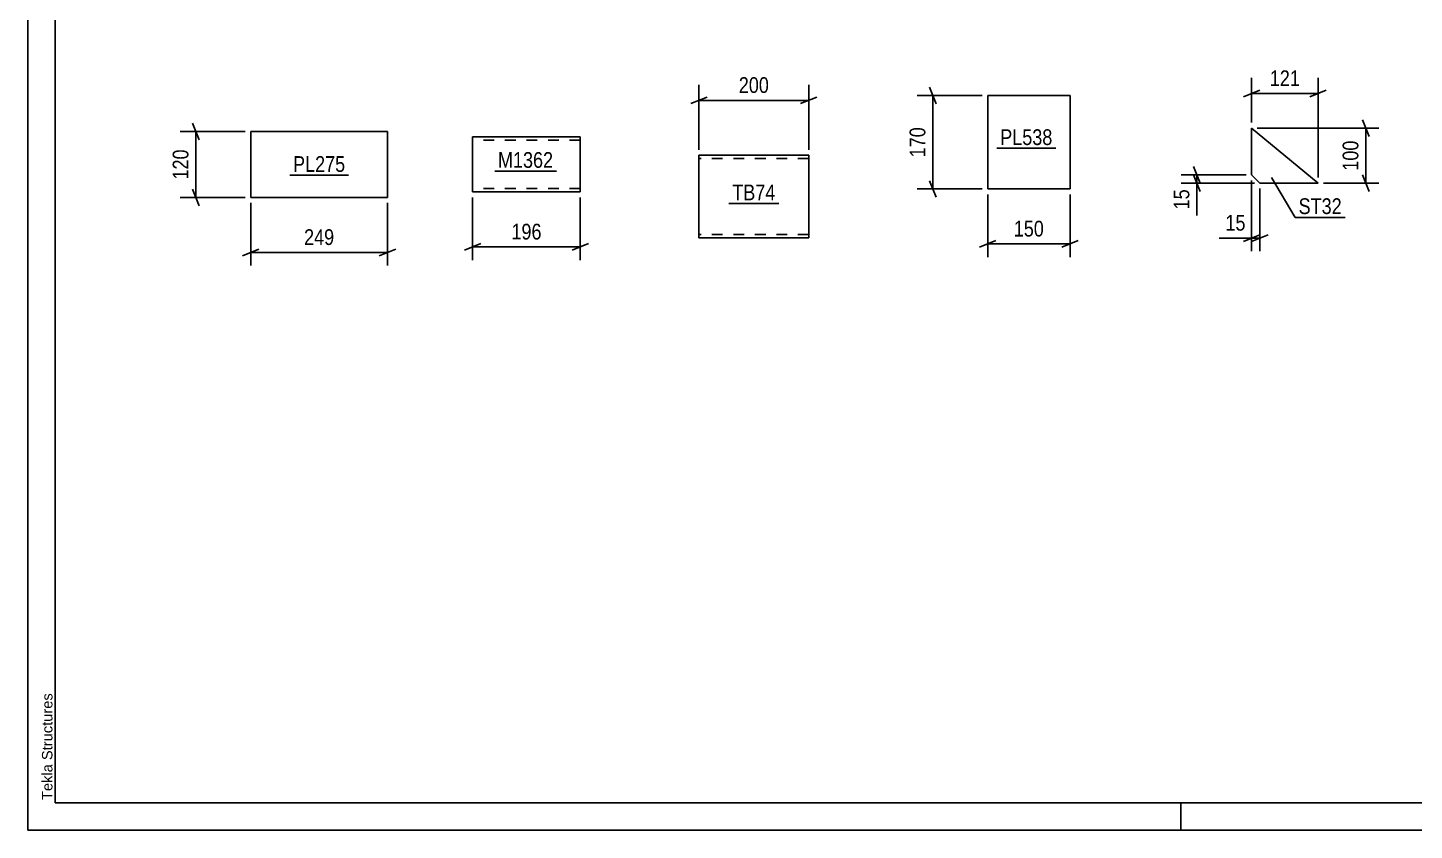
# Model space of a CAD drawing. Header units: millimetres. Extents: x 0 to 420, y 0 to 297.
# Drawn here: x 0 to 252.5, y 0 to 146 of the extents above; entities that cross this region are included whole.
import ezdxf

# ---------------------------------------------------------------- set-up
doc = ezdxf.new("R2010")
doc.units = ezdxf.units.MM
doc.linetypes.add('DXK_LINE_DOT2', pattern=[3.9198, 1.9599, -1.9599])
doc.styles.add('Arial', font='ARIAL.TTF', dxfattribs={"height": 0.2})
doc.styles.add('Arial Narrow', font='ARIALN.TTF', dxfattribs={"height": 0.2})

# ---------------------------------------------------------------- blocks, each defined once
blk = doc.blocks.new('Unknown-814409524-1133')
at = {"color": 5, "linetype": 'Continuous'}
for p, q in [((0, 297), (0, 0)), ((5, 292), (5, 5)), ((0, 0), (0, 5)), ((5, 5), (415, 5)), ((210, 0), (210, 5)), ((0, 0), (420, 0))]:
    blk.add_line(p, q, dxfattribs=at)
at = {"color": 174, "linetype": 'Continuous', "style": 'Arial'}
blk.add_text('Tekla Structures', height=1.9102, rotation=90, dxfattribs=at).set_placement((4.5, 5.5))
blk = doc.blocks.new('Part-814409524-1544 - 1529')
at = {"color": 2, "linetype": 'Continuous'}
for p, q in [((122.22, 122.82), (122.22, 121.62)), ((142.22, 122.82), (122.22, 122.82)), ((122.22, 108.56), (122.22, 121.62)), ((142.22, 122.82), (142.22, 122.73)), ((142.22, 122.73), (142.22, 121.62)), ((142.22, 107.82), (142.22, 121.62)), ((122.22, 107.91), (122.22, 108.56)), ((122.22, 107.82), (122.22, 107.91)), ((142.22, 107.82), (122.22, 107.82))]:
    blk.add_line(p, q, dxfattribs=at)
at = {"color": 7, "linetype": 'DXK_LINE_DOT2'}
for p, q in [((142.22, 122.22), (122.22, 122.22)), ((142.22, 121.62), (142.22, 122.47)), ((122.22, 108.56), (122.22, 108.17)), ((122.22, 108.42), (122.22, 108.47)), ((142.22, 108.42), (122.22, 108.42)), ((122.22, 107.82), (122.22, 107.82)), ((142.22, 108.42), (142.22, 108.47))]:
    blk.add_line(p, q, dxfattribs=at)
blk = doc.blocks.new('Part-814409524-1578 - 1562')
at = {"color": 2, "linetype": 'Continuous'}
for p, q in [((234.96, 117.76), (222.87, 127.76)), ((222.87, 127.76), (222.87, 119.26)), ((222.87, 119.26), (224.37, 117.76)), ((224.37, 117.76), (234.96, 117.76))]:
    blk.add_line(p, q, dxfattribs=at)
blk = doc.blocks.new('Part-814409524-1502 - 1488')
at = {"color": 2, "linetype": 'Continuous'}
for p, q in [((174.8, 133.69), (174.8, 116.69)), ((189.8, 133.69), (174.8, 133.69)), ((189.8, 116.69), (189.8, 133.69)), ((174.8, 116.69), (189.8, 116.69))]:
    blk.add_line(p, q, dxfattribs=at)
blk = doc.blocks.new('Part-814409524-1870 - 1856')
at = {"color": 2, "linetype": 'Continuous'}
for p, q in [((100.62, 126.15), (81.01, 126.15)), ((81.01, 126.15), (81.01, 116.24)), ((100.62, 116.15), (100.62, 126.15)), ((81.01, 116.24), (81.01, 116.15)), ((81.01, 116.15), (100.62, 116.15))]:
    blk.add_line(p, q, dxfattribs=at)
at = {"color": 7, "linetype": 'DXK_LINE_DOT2'}
for p, q in [((100.62, 125.55), (81.01, 125.55)), ((81.01, 116.75), (81.01, 116.8)), ((100.62, 116.75), (81.01, 116.75)), ((100.62, 116.75), (100.62, 116.8))]:
    blk.add_line(p, q, dxfattribs=at)
blk = doc.blocks.new('Part-814409524-2763 - 2759')
at = {"color": 2, "linetype": 'Continuous'}
for p, q in [((40.61, 115.15), (40.61, 127.15)), ((40.61, 127.15), (65.5, 127.15)), ((65.5, 127.15), (65.5, 115.15)), ((65.5, 115.15), (40.61, 115.15))]:
    blk.add_line(p, q, dxfattribs=at)
blk = doc.blocks.new('StraightDimension-814409524-1546 - 1529')
at = {"color": 7, "linetype": 'Continuous'}
for p, q in [((122.22, 123.82), (122.22, 135.67)), ((142.22, 123.82), (142.22, 135.67)), ((123.72, 133.42), (120.72, 132.22)), ((122.22, 132.82), (142.22, 132.82)), ((140.72, 132.22), (143.72, 133.42))]:
    blk.add_line(p, q, dxfattribs=at)
at = {"color": 0}
blk.add_wipeout([(135.56, 133.57), (135.56, 137.77), (128.88, 137.77), (128.88, 133.57)], dxfattribs=at)
at = {"color": 3, "style": 'Arial Narrow'}
blk.add_text('200', height=2.863, dxfattribs=at).set_placement((129.48, 134.17))
blk = doc.blocks.new('StraightDimension-814409524-1618 - 1562')
at = {"color": 7, "linetype": 'Continuous'}
for p, q in [((243.05, 129.26), (244.25, 126.26)), ((223.87, 127.76), (246.05, 127.76)), ((243.65, 117.76), (243.65, 127.76)), ((244.25, 116.26), (243.05, 119.26)), ((235.96, 117.76), (246.05, 117.76))]:
    blk.add_line(p, q, dxfattribs=at)
at = {"color": 0}
blk.add_wipeout([(242.9, 126.1), (238.7, 126.1), (238.7, 119.42), (242.9, 119.42)], dxfattribs=at)
at = {"color": 3, "style": 'Arial Narrow'}
blk.add_text('100', height=2.863, rotation=90.0002, dxfattribs=at).set_placement((242.3, 120.02))
blk = doc.blocks.new('StraightDimension-814409524-1596 - 1562')
at = {"color": 7, "linetype": 'Continuous'}
for p, q in [((222.87, 128.76), (222.87, 136.91)), ((234.96, 118.76), (234.96, 136.91)), ((221.37, 133.46), (224.37, 134.66)), ((222.87, 134.06), (234.96, 134.06)), ((236.46, 134.66), (233.46, 133.46))]:
    blk.add_line(p, q, dxfattribs=at)
at = {"color": 0}
blk.add_wipeout([(232.26, 134.81), (232.26, 139.01), (225.57, 139.01), (225.57, 134.81)], dxfattribs=at)
at = {"color": 3, "style": 'Arial Narrow'}
blk.add_text('121', height=2.863, dxfattribs=at).set_placement((226.17, 135.41))
blk = doc.blocks.new('StraightDimension-814409524-1580 - 1562')
at = {"color": 7, "linetype": 'Continuous'}
for p, q in [((222.87, 118.26), (222.87, 105.36)), ((224.37, 116.76), (224.37, 105.36)), ((221.37, 107.16), (224.37, 108.36)), ((225.87, 108.36), (222.87, 107.16)), ((222.87, 107.76), (224.37, 107.76))]:
    blk.add_line(p, q, dxfattribs=at)
at = {"color": 0}
blk.add_wipeout([(222.34, 108.51), (222.34, 112.71), (217.49, 112.71), (217.49, 108.51)], dxfattribs=at)
at = {"color": 7, "linetype": 'Continuous'}
blk.add_line((222.87, 107.76), (216.96, 107.76), dxfattribs=at)
blk.add_line((222.87, 107.76), (216.96, 107.76), dxfattribs=at)
at = {"color": 3, "style": 'Arial Narrow'}
blk.add_text('15', height=2.863, dxfattribs=at).set_placement((218.09, 109.11))
blk = doc.blocks.new('StraightDimension-814409524-1607 - 1562')
at = {"color": 7, "linetype": 'Continuous'}
for p, q in [((221.87, 119.26), (210.02, 119.26)), ((212.27, 120.76), (213.47, 117.76)), ((213.47, 116.26), (212.27, 119.26)), ((212.87, 117.76), (212.87, 119.26)), ((223.37, 117.76), (210.02, 117.76))]:
    blk.add_line(p, q, dxfattribs=at)
at = {"color": 0}
blk.add_wipeout([(212.12, 117.24), (207.92, 117.24), (207.92, 112.38), (212.12, 112.38)], dxfattribs=at)
at = {"color": 7, "linetype": 'Continuous'}
blk.add_line((212.87, 117.76), (212.87, 111.86), dxfattribs=at)
blk.add_line((212.87, 117.76), (212.87, 111.86), dxfattribs=at)
at = {"color": 3, "style": 'Arial Narrow'}
blk.add_text('15', height=2.863, rotation=90.0002, dxfattribs=at).set_placement((211.52, 112.98))
blk = doc.blocks.new('StraightDimension-814409524-1515 - 1488')
at = {"color": 7, "linetype": 'Continuous'}
for p, q in [((165.4, 132.19), (164.2, 135.19)), ((173.8, 133.69), (161.95, 133.69)), ((164.8, 116.69), (164.8, 133.69)), ((173.8, 116.69), (161.95, 116.69)), ((164.2, 118.19), (165.4, 115.19))]:
    blk.add_line(p, q, dxfattribs=at)
at = {"color": 0}
blk.add_wipeout([(164.05, 128.53), (159.85, 128.53), (159.85, 121.85), (164.05, 121.85)], dxfattribs=at)
at = {"color": 3, "style": 'Arial Narrow'}
blk.add_text('170', height=2.863, rotation=90.0002, dxfattribs=at).set_placement((163.45, 122.45))
blk = doc.blocks.new('StraightDimension-814409524-1504 - 1488')
at = {"color": 7, "linetype": 'Continuous'}
for p, q in [((174.8, 115.69), (174.8, 104.29)), ((189.8, 115.69), (189.8, 104.29)), ((176.3, 107.29), (173.3, 106.09)), ((174.8, 106.69), (189.8, 106.69)), ((188.3, 106.09), (191.3, 107.29))]:
    blk.add_line(p, q, dxfattribs=at)
at = {"color": 0}
blk.add_wipeout([(185.64, 107.44), (185.64, 111.64), (178.95, 111.64), (178.95, 107.44)], dxfattribs=at)
at = {"color": 3, "style": 'Arial Narrow'}
blk.add_text('150', height=2.863, dxfattribs=at).set_placement((179.55, 108.04))
blk = doc.blocks.new('StraightDimension-814409524-1872 - 1856')
at = {"color": 7, "linetype": 'Continuous'}
for p, q in [((81.01, 115.15), (81.01, 103.75)), ((100.62, 115.15), (100.62, 103.75)), ((82.51, 106.75), (79.51, 105.55)), ((81.01, 106.15), (100.62, 106.15)), ((99.12, 105.55), (102.12, 106.75))]:
    blk.add_line(p, q, dxfattribs=at)
at = {"color": 0}
blk.add_wipeout([(94.16, 106.9), (94.16, 111.1), (87.48, 111.1), (87.48, 106.9)], dxfattribs=at)
at = {"color": 3, "style": 'Arial Narrow'}
blk.add_text('196', height=2.863, dxfattribs=at).set_placement((88.08, 107.5))
blk = doc.blocks.new('StraightDimension-814409524-2765 - 2759')
at = {"color": 7, "linetype": 'Continuous'}
for p, q in [((39.61, 127.15), (27.76, 127.15)), ((30.01, 128.65), (31.21, 125.65)), ((30.61, 115.15), (30.61, 127.15)), ((31.21, 113.65), (30.01, 116.65)), ((39.61, 115.15), (27.76, 115.15))]:
    blk.add_line(p, q, dxfattribs=at)
at = {"color": 0}
blk.add_wipeout([(29.86, 124.49), (25.66, 124.49), (25.66, 117.81), (29.86, 117.81)], dxfattribs=at)
at = {"color": 3, "style": 'Arial Narrow'}
blk.add_text('120', height=2.863, rotation=90.0002, dxfattribs=at).set_placement((29.26, 118.41))
blk = doc.blocks.new('StraightDimension-814409524-2776 - 2759')
at = {"color": 7, "linetype": 'Continuous'}
for p, q in [((40.61, 114.15), (40.61, 102.75)), ((65.5, 114.15), (65.5, 102.75)), ((42.11, 105.75), (39.11, 104.55)), ((40.61, 105.15), (65.5, 105.15)), ((64, 104.55), (67, 105.75))]:
    blk.add_line(p, q, dxfattribs=at)
at = {"color": 0}
blk.add_wipeout([(56.4, 105.9), (56.4, 110.1), (49.72, 110.1), (49.72, 105.9)], dxfattribs=at)
at = {"color": 3, "style": 'Arial Narrow'}
blk.add_text('249', height=2.863, dxfattribs=at).set_placement((50.32, 106.5))
blk = doc.blocks.new('Mark-814409524-1542 - 1529')
at = {"color": 0}
blk.add_wipeout([(136.15, 114.63), (136.15, 117.63), (128.29, 117.63), (128.29, 114.63)], dxfattribs=at)
blk.add_wipeout([(136.15, 114.63), (136.15, 117.63), (128.29, 117.63), (128.29, 114.63)], dxfattribs=at)
at = {"color": 30, "linetype": 'Continuous'}
blk.add_line((127.69, 114.03), (136.75, 114.03), dxfattribs=at)
at = {"color": 3, "style": 'Arial Narrow'}
blk.add_text('TB74', height=2.863, dxfattribs=at).set_placement((128.29, 114.63))
blk = doc.blocks.new('Mark-814409524-1574 - 1562')
at = {"color": 0}
blk.add_wipeout([(239.28, 112.13), (239.28, 115.13), (231.42, 115.13), (231.42, 112.13)], dxfattribs=at)
blk.add_wipeout([(239.28, 112.13), (239.28, 115.13), (231.42, 115.13), (231.42, 112.13)], dxfattribs=at)
at = {"color": 30, "linetype": 'Continuous'}
for p, q in [((226.49, 118.8), (230.82, 111.53)), ((230.82, 111.53), (239.88, 111.53))]:
    blk.add_line(p, q, dxfattribs=at)
at = {"color": 3, "style": 'Arial Narrow'}
blk.add_text('ST32', height=2.863, dxfattribs=at).set_placement((231.42, 112.13))
blk = doc.blocks.new('Mark-814409524-1500 - 1488')
at = {"color": 0}
blk.add_wipeout([(186.59, 124.69), (186.59, 127.69), (177.09, 127.69), (177.09, 124.69)], dxfattribs=at)
blk.add_wipeout([(186.59, 124.69), (186.59, 127.69), (177.09, 127.69), (177.09, 124.69)], dxfattribs=at)
at = {"color": 30, "linetype": 'Continuous'}
blk.add_line((176.49, 124.09), (187.19, 124.09), dxfattribs=at)
at = {"color": 3, "style": 'Arial Narrow'}
blk.add_text('PL538', height=2.863, dxfattribs=at).set_placement((177.09, 124.69))
blk = doc.blocks.new('Mark-814409524-1868 - 1856')
at = {"color": 0}
blk.add_wipeout([(95.68, 120.54), (95.68, 123.54), (85.63, 123.54), (85.63, 120.54)], dxfattribs=at)
blk.add_wipeout([(95.68, 120.54), (95.68, 123.54), (85.63, 123.54), (85.63, 120.54)], dxfattribs=at)
at = {"color": 30, "linetype": 'Continuous'}
blk.add_line((85.03, 119.94), (96.28, 119.94), dxfattribs=at)
at = {"color": 3, "style": 'Arial Narrow'}
blk.add_text('M1362', height=2.863, dxfattribs=at).set_placement((85.63, 120.54))
blk = doc.blocks.new('Mark-814409524-2761 - 2759')
at = {"color": 0}
blk.add_wipeout([(57.81, 119.8), (57.81, 122.8), (48.31, 122.8), (48.31, 119.8)], dxfattribs=at)
blk.add_wipeout([(57.81, 119.8), (57.81, 122.8), (48.31, 122.8), (48.31, 119.8)], dxfattribs=at)
at = {"color": 30, "linetype": 'Continuous'}
blk.add_line((47.71, 119.2), (58.41, 119.2), dxfattribs=at)
at = {"color": 3, "style": 'Arial Narrow'}
blk.add_text('PL275', height=2.863, dxfattribs=at).set_placement((48.31, 119.8))

msp = doc.modelspace()

# ---------------------------------------------------------------- block references
for name in ['Unknown-814409524-1133', 'Part-814409524-1502 - 1488', 'Part-814409524-2763 - 2759', 'Part-814409524-1578 - 1562', 'Part-814409524-1870 - 1856', 'Part-814409524-1544 - 1529']:
    msp.add_blockref(name, (0, 0))

# ---------------------------------------------------------------- next in the draw order: block references
for name in ['StraightDimension-814409524-1546 - 1529', 'StraightDimension-814409524-1515 - 1488', 'StraightDimension-814409524-1618 - 1562', 'StraightDimension-814409524-2765 - 2759', 'Mark-814409524-1500 - 1488', 'Mark-814409524-2761 - 2759', 'Mark-814409524-1868 - 1856', 'Mark-814409524-1542 - 1529', 'StraightDimension-814409524-1872 - 1856']:
    msp.add_blockref(name, (0, 0))

# ---------------------------------------------------------------- next in the draw order: block references
for name in ['StraightDimension-814409524-1596 - 1562', 'StraightDimension-814409524-2776 - 2759', 'StraightDimension-814409524-1504 - 1488']:
    msp.add_blockref(name, (0, 0))

# ---------------------------------------------------------------- next in the draw order: block references
msp.add_blockref('StraightDimension-814409524-1580 - 1562', (0, 0))

# ---------------------------------------------------------------- next in the draw order: block references
for name in ['StraightDimension-814409524-1607 - 1562', 'Mark-814409524-1574 - 1562']:
    msp.add_blockref(name, (0, 0))

doc.saveas('drawing.dxf')
